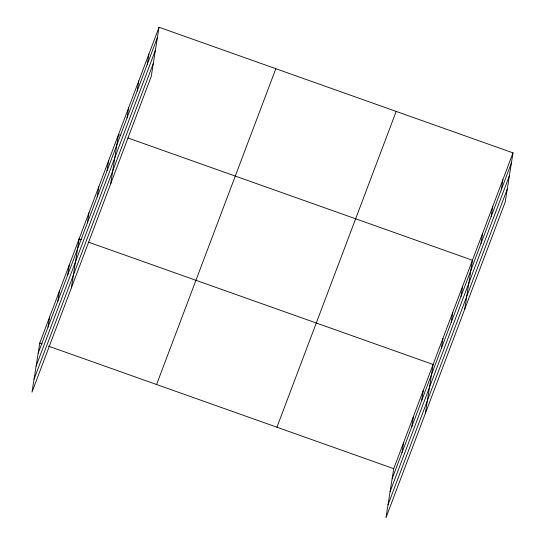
<?xml version="1.0" encoding="UTF-8"?>
<svg xmlns="http://www.w3.org/2000/svg" width="545" height="545" viewBox="0 0 545 545"><rect width="100%" height="100%" fill="white"/><g stroke="black" fill="none" stroke-linecap="round" stroke-linejoin="round"><path stroke-width="0.82" d="M159.038 27.25L39.771 343.057L31.998 392.128L151.265 76.327L159.038 27.25L513.002 152.873L505.229 201.943L385.962 517.75L393.735 468.673L513.002 152.873M48.008 327.143L49.615 316.999M57.845 301.092L59.453 290.948M67.682 275.041L69.29 264.89M71.354 287.917L79.127 238.839L81.498 239.677M87.364 222.932L88.971 212.782M97.201 196.874L98.808 186.731M107.038 170.823L108.646 160.68M110.71 183.699L118.483 134.622L120.854 135.467M127.019 117.924L128.62 107.781M137.156 91.083L138.757 80.939M147.293 64.242L148.894 54.091M401.972 452.766L403.579 442.622M411.809 426.715L413.417 416.564M421.646 400.657L423.254 390.513M425.325 413.532L433.091 364.462L88.603 242.198M441.327 348.548L442.935 338.404M451.165 322.497L452.772 312.353M461.002 296.446L462.61 286.295M464.681 309.322L472.454 260.244L127.959 137.987M480.983 243.547L482.591 233.403M491.12 216.706L492.728 206.555M501.257 189.858L502.865 179.714M38.164 353.201L157.43 37.394M36.133 366.049L155.393 50.242M34.035 379.279L153.295 63.479M156.585 384.511L275.845 68.704M276.928 427.219L396.188 111.418M392.134 478.823L511.394 163.016M390.097 491.665L509.357 175.865M387.999 504.902L507.259 189.101M39.771 343.057L42.142 343.895M48.457 346.136L393.735 468.673"/></g></svg>
